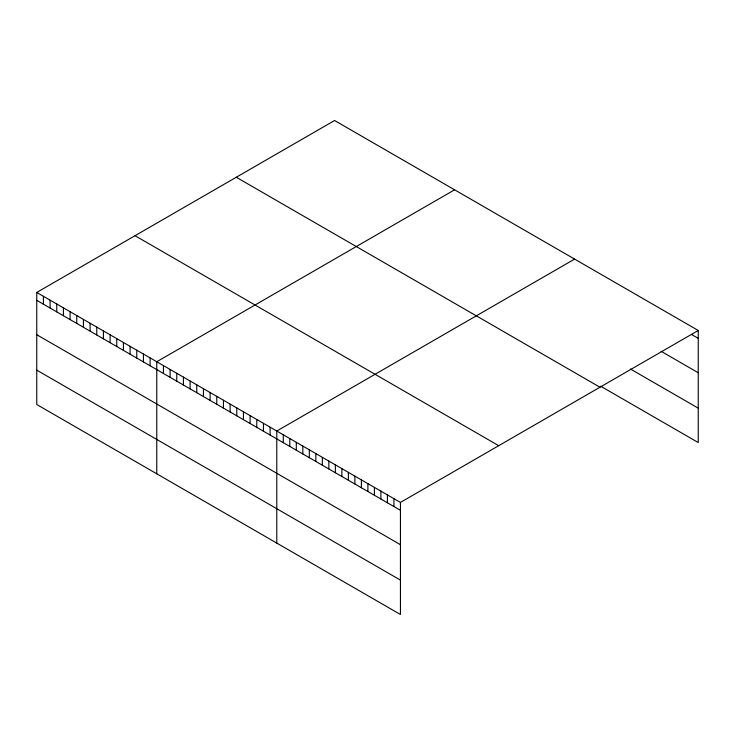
<?xml version="1.0" encoding="UTF-8"?>
<svg xmlns="http://www.w3.org/2000/svg" width="735" height="735" viewBox="0 0 735 735"><rect width="100%" height="100%" fill="white"/><g stroke="black" fill="none" stroke-linecap="round" stroke-linejoin="round"><path stroke-width="1.1" d="M36.75 292.447L400.437 502.428L400.437 614.488L36.75 404.516L36.75 292.447L334.563 120.512L698.25 330.484L698.25 442.553L600.633 386.187M454.579 189.805L156.766 361.739L156.766 473.809M574.595 259.097L276.783 431.032L276.783 543.101M400.437 502.428L698.25 330.484M691.745 334.609L698.25 338.357M661.059 351.275L698.25 372.746M630.382 368.979L698.25 408.164M236.284 177.254L599.971 387.226M135.029 235.705L498.716 445.686M36.75 300.33L400.437 510.301M36.75 334.71L400.437 544.681M36.75 370.137L400.437 580.108M393.932 498.67L393.932 506.544M387.418 494.912L387.418 502.786M380.914 491.155L380.914 499.028M374.409 487.397L374.409 495.271M367.895 483.639L367.895 491.513M361.39 479.882L361.39 487.755M354.886 476.124L354.886 483.997M348.372 472.366L348.372 480.24M341.867 468.608L341.867 476.482M335.362 464.851L335.362 472.724M328.848 461.093L328.848 468.967M322.343 457.335L322.343 465.209M315.829 453.578L315.829 461.451M309.325 449.82L309.325 457.694M302.82 446.062L302.82 453.936M296.306 442.305L296.306 450.178M289.801 438.547L289.801 446.421M283.297 434.789L283.297 442.672M270.113 427.182L270.113 435.065M263.452 423.332L263.452 431.215M256.781 419.483L256.781 427.366M250.111 415.633L250.111 423.516M243.45 411.784L243.45 419.667M236.78 407.934L236.78 415.817M230.11 404.085L230.11 411.967M223.44 400.235L223.44 408.118M216.779 396.385L216.779 404.268M210.109 392.536L210.109 400.419M203.439 388.686L203.439 396.569M196.769 384.837L196.769 392.72M190.108 380.987L190.108 388.87M183.438 377.138L183.438 385.021M176.767 373.288L176.767 381.171M170.107 369.439L170.107 377.321M163.436 365.589L163.436 373.472M150.096 357.89L150.096 365.773M143.435 354.04L143.435 361.923M136.765 350.191L136.765 358.074M130.095 346.341L130.095 354.224M123.425 342.492L123.425 350.375M116.764 338.642L116.764 346.525M110.094 334.792L110.094 342.675M103.424 330.943L103.424 338.826M96.763 327.093L96.763 334.976M90.093 323.244L90.093 331.127M83.422 319.394L83.422 327.277M76.752 315.545L76.752 323.428M70.091 311.695L70.091 319.578M63.421 307.846L63.421 315.728M56.751 303.996L56.751 311.879M50.081 300.146L50.081 308.029M43.42 296.297L43.42 304.18"/></g></svg>
